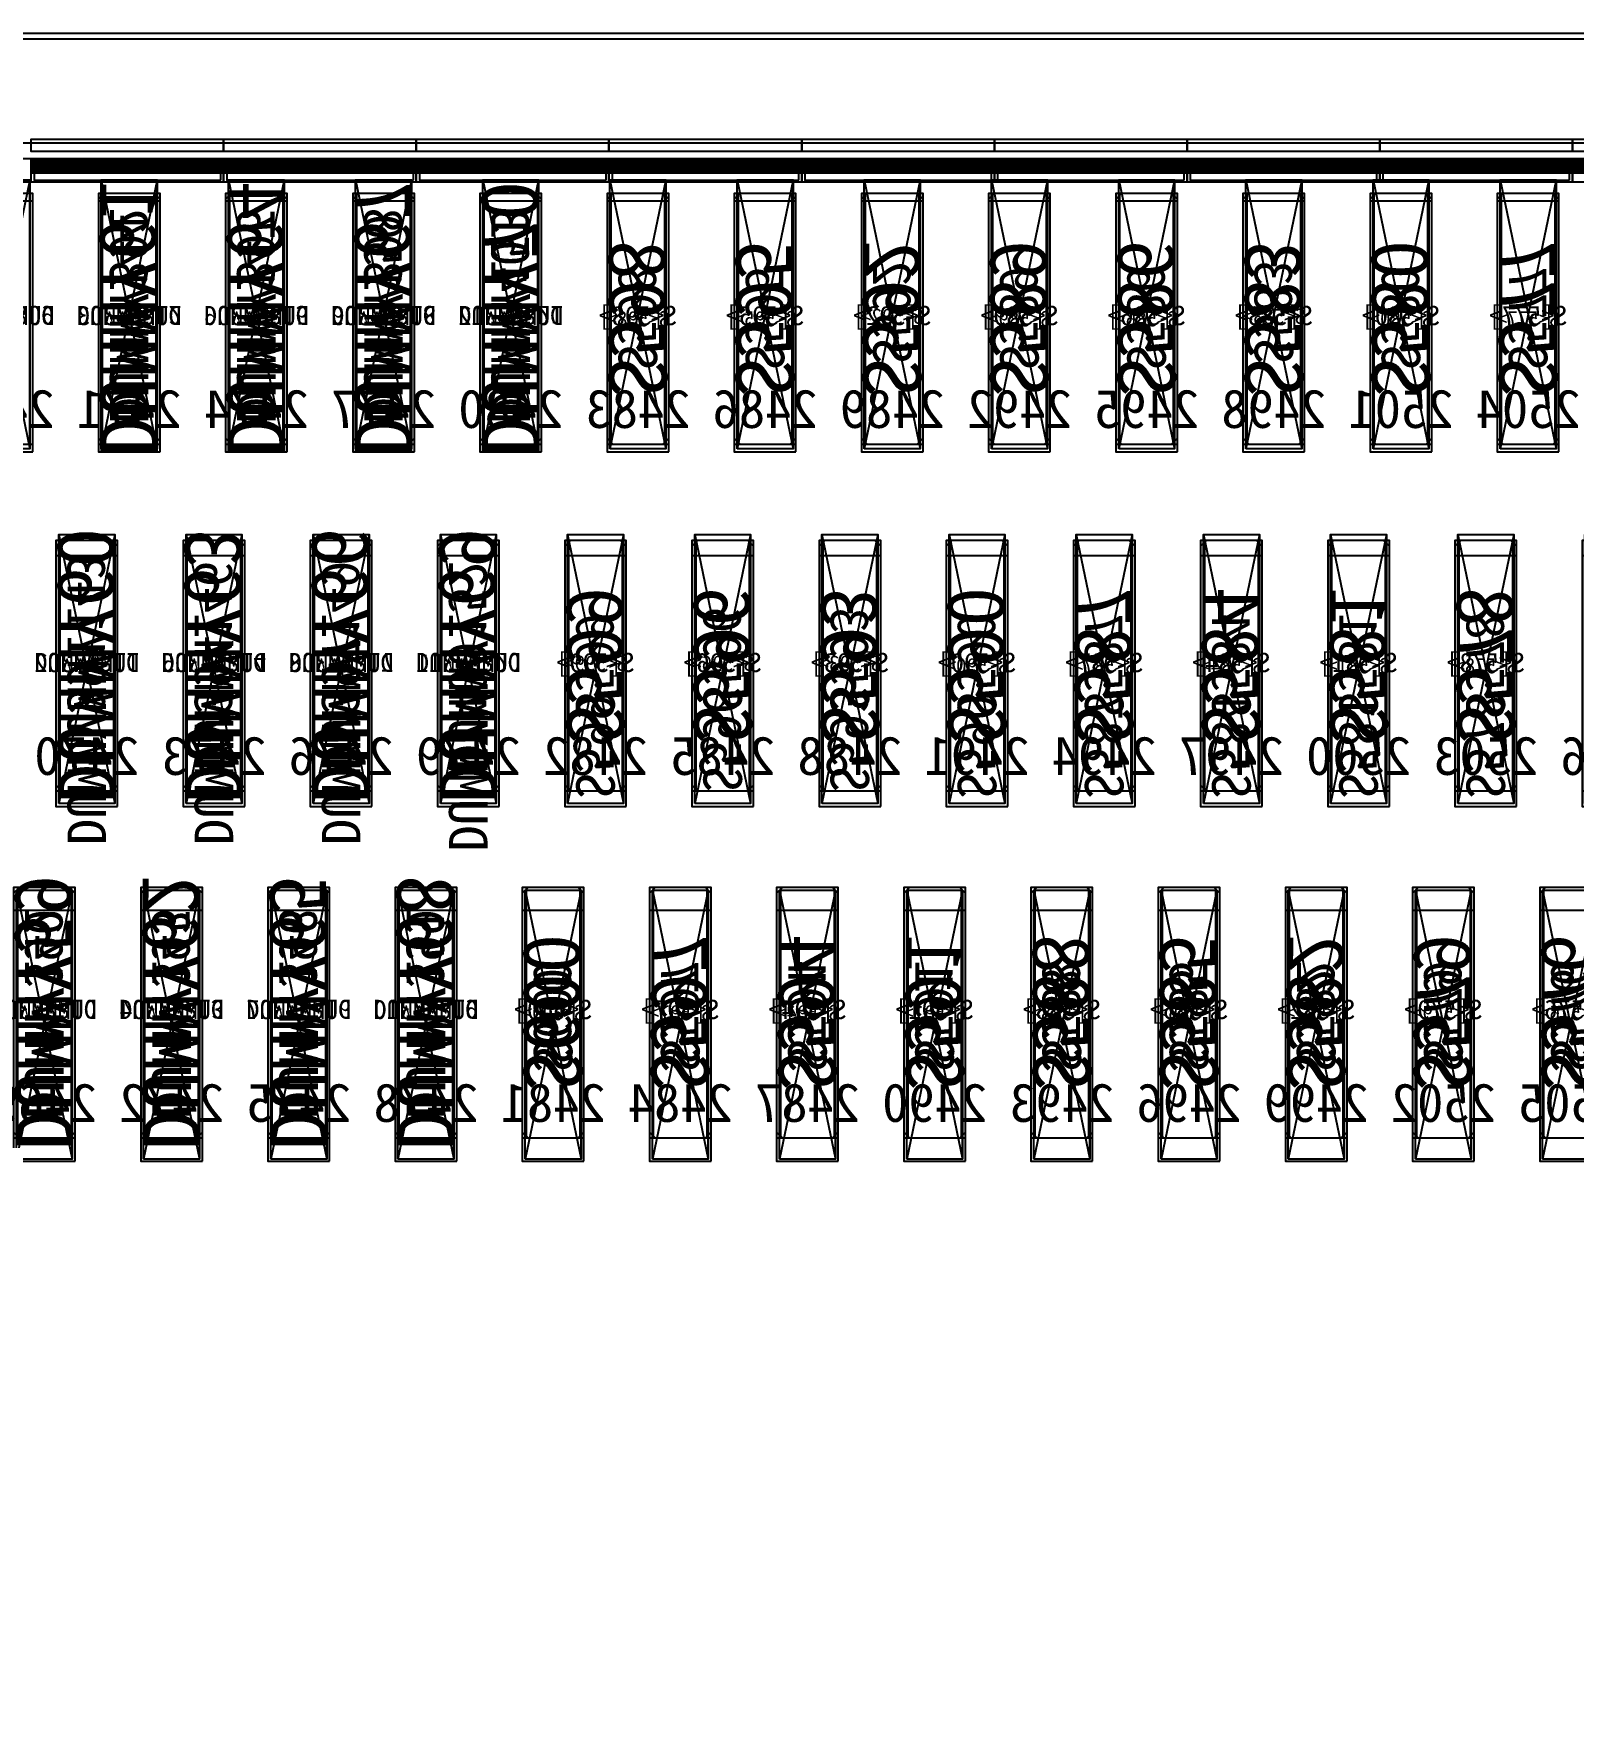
# Model space of a CAD drawing. Header units: millimetres. Extents: x 427 to 2444, y 137 to 817.
# Drawn here: x 1142.4475 to 1142.8471, y 301.2176 to 301.6514 of the extents above; entities that cross this region are included whole.
import ezdxf
from ezdxf.enums import TextEntityAlignment as Align

# ---------------------------------------------------------------- set-up
doc = ezdxf.new("R2010")
doc.units = ezdxf.units.MM
for name, color, linetype in [('L0', 211, 'Continuous'), ('L102', 91, 'Continuous'), ('L114', 213, 'Continuous'), ('L240', 60, 'Continuous'), ('L241', 200, 'Continuous'), ('L242', 51, 'Continuous'), ('L245', 53, 'Continuous'), ('L246', 93, 'Continuous'), ('L247', 13, 'Continuous'), ('L59', 140, 'Continuous'), ('L63', 4, 'Continuous'), ('L98', 150, 'Continuous')]:
    doc.layers.add(name, color=color, linetype=linetype)
doc.styles.add('txt', font='simhei.ttf')

# ---------------------------------------------------------------- blocks, each defined once
blk = doc.blocks.new('HX8394_F_PAD')
at = {"layer": 'L0'}
blk.add_lwpolyline([(-13.86, -0.4025), (-13.86, 0.4025), (13.86, 0.4025), (13.86, -0.4025), (-13.86, -0.4025)], close=True, dxfattribs=at)
at = {"layer": 'L241'}
blk.add_lwpolyline([(-13.9, -0.435), (-13.9, 0.435), (13.9, 0.435), (13.9, -0.435), (-13.9, -0.435)], close=True, dxfattribs=at)
at = {"layer": 'L242'}
for points in [[(-7.195, 0.3285), (-7.1965, 0.33), (-7.1965, 0.392), (-7.195, 0.3935), (-7.182, 0.3935), (-7.1805, 0.392), (-7.1805, 0.33), (-7.182, 0.3285), (-7.195, 0.3285)], [(-7.162, 0.3285), (-7.1635, 0.33), (-7.1635, 0.392), (-7.162, 0.3935), (-7.149, 0.3935), (-7.1475, 0.392), (-7.1475, 0.33), (-7.149, 0.3285), (-7.162, 0.3285)], [(-7.129, 0.3285), (-7.1305, 0.33), (-7.1305, 0.392), (-7.129, 0.3935), (-7.116, 0.3935), (-7.1145, 0.392), (-7.1145, 0.33), (-7.116, 0.3285), (-7.129, 0.3285)], [(-7.096, 0.3285), (-7.0975, 0.33), (-7.0975, 0.392), (-7.096, 0.3935), (-7.083, 0.3935), (-7.0815, 0.392), (-7.0815, 0.33), (-7.083, 0.3285), (-7.096, 0.3285)], [(-7.063, 0.3285), (-7.0645, 0.33), (-7.0645, 0.392), (-7.063, 0.3935), (-7.05, 0.3935), (-7.0485, 0.392), (-7.0485, 0.33), (-7.05, 0.3285), (-7.063, 0.3285)], [(-7.03, 0.3285), (-7.0315, 0.33), (-7.0315, 0.392), (-7.03, 0.3935), (-7.017, 0.3935), (-7.0155, 0.392), (-7.0155, 0.33), (-7.017, 0.3285), (-7.03, 0.3285)], [(-6.997, 0.3285), (-6.9985, 0.33), (-6.9985, 0.392), (-6.997, 0.3935), (-6.984, 0.3935), (-6.9825, 0.392), (-6.9825, 0.33), (-6.984, 0.3285), (-6.997, 0.3285)], [(-6.964, 0.3285), (-6.9655, 0.33), (-6.9655, 0.392), (-6.964, 0.3935), (-6.951, 0.3935), (-6.9495, 0.392), (-6.9495, 0.33), (-6.951, 0.3285), (-6.964, 0.3285)], [(-6.931, 0.3285), (-6.9325, 0.33), (-6.9325, 0.392), (-6.931, 0.3935), (-6.918, 0.3935), (-6.9165, 0.392), (-6.9165, 0.33), (-6.918, 0.3285), (-6.931, 0.3285)], [(-6.898, 0.3285), (-6.8995, 0.33), (-6.8995, 0.392), (-6.898, 0.3935), (-6.885, 0.3935), (-6.8835, 0.392), (-6.8835, 0.33), (-6.885, 0.3285), (-6.898, 0.3285)], [(-6.865, 0.3285), (-6.8665, 0.33), (-6.8665, 0.392), (-6.865, 0.3935), (-6.852, 0.3935), (-6.8505, 0.392), (-6.8505, 0.33), (-6.852, 0.3285), (-6.865, 0.3285)], [(-6.832, 0.3285), (-6.8335, 0.33), (-6.8335, 0.392), (-6.832, 0.3935), (-6.819, 0.3935), (-6.8175, 0.392), (-6.8175, 0.33), (-6.819, 0.3285), (-6.832, 0.3285)], [(-7.184, 0.2385), (-7.1855, 0.24), (-7.1855, 0.302), (-7.184, 0.3035), (-7.171, 0.3035), (-7.1695, 0.302), (-7.1695, 0.24), (-7.171, 0.2385), (-7.184, 0.2385)], [(-7.151, 0.2385), (-7.1525, 0.24), (-7.1525, 0.302), (-7.151, 0.3035), (-7.138, 0.3035), (-7.1365, 0.302), (-7.1365, 0.24), (-7.138, 0.2385), (-7.151, 0.2385)], [(-7.118, 0.2385), (-7.1195, 0.24), (-7.1195, 0.302), (-7.118, 0.3035), (-7.105, 0.3035), (-7.1035, 0.302), (-7.1035, 0.24), (-7.105, 0.2385), (-7.118, 0.2385)], [(-7.085, 0.2385), (-7.0865, 0.24), (-7.0865, 0.302), (-7.085, 0.3035), (-7.072, 0.3035), (-7.0705, 0.302), (-7.0705, 0.24), (-7.072, 0.2385), (-7.085, 0.2385)], [(-7.052, 0.2385), (-7.0535, 0.24), (-7.0535, 0.302), (-7.052, 0.3035), (-7.039, 0.3035), (-7.0375, 0.302), (-7.0375, 0.24), (-7.039, 0.2385), (-7.052, 0.2385)], [(-7.019, 0.2385), (-7.0205, 0.24), (-7.0205, 0.302), (-7.019, 0.3035), (-7.006, 0.3035), (-7.0045, 0.302), (-7.0045, 0.24), (-7.006, 0.2385), (-7.019, 0.2385)], [(-6.986, 0.2385), (-6.9875, 0.24), (-6.9875, 0.302), (-6.986, 0.3035), (-6.973, 0.3035), (-6.9715, 0.302), (-6.9715, 0.24), (-6.973, 0.2385), (-6.986, 0.2385)], [(-6.953, 0.2385), (-6.9545, 0.24), (-6.9545, 0.302), (-6.953, 0.3035), (-6.94, 0.3035), (-6.9385, 0.302), (-6.9385, 0.24), (-6.94, 0.2385), (-6.953, 0.2385)], [(-6.92, 0.2385), (-6.9215, 0.24), (-6.9215, 0.302), (-6.92, 0.3035), (-6.907, 0.3035), (-6.9055, 0.302), (-6.9055, 0.24), (-6.907, 0.2385), (-6.92, 0.2385)], [(-6.887, 0.2385), (-6.8885, 0.24), (-6.8885, 0.302), (-6.887, 0.3035), (-6.874, 0.3035), (-6.8725, 0.302), (-6.8725, 0.24), (-6.874, 0.2385), (-6.887, 0.2385)], [(-6.854, 0.2385), (-6.8555, 0.24), (-6.8555, 0.302), (-6.854, 0.3035), (-6.841, 0.3035), (-6.8395, 0.302), (-6.8395, 0.24), (-6.841, 0.2385), (-6.854, 0.2385)], [(-6.821, 0.2385), (-6.8225, 0.24), (-6.8225, 0.302), (-6.821, 0.3035), (-6.808, 0.3035), (-6.8065, 0.302), (-6.8065, 0.24), (-6.808, 0.2385), (-6.821, 0.2385)], [(-7.206, 0.1485), (-7.2075, 0.15), (-7.2075, 0.212), (-7.206, 0.2135), (-7.193, 0.2135), (-7.1915, 0.212), (-7.1915, 0.15), (-7.193, 0.1485), (-7.206, 0.1485)], [(-7.173, 0.1485), (-7.1745, 0.15), (-7.1745, 0.212), (-7.173, 0.2135), (-7.16, 0.2135), (-7.1585, 0.212), (-7.1585, 0.15), (-7.16, 0.1485), (-7.173, 0.1485)], [(-7.14, 0.1485), (-7.1415, 0.15), (-7.1415, 0.212), (-7.14, 0.2135), (-7.127, 0.2135), (-7.1255, 0.212), (-7.1255, 0.15), (-7.127, 0.1485), (-7.14, 0.1485)], [(-7.107, 0.1485), (-7.1085, 0.15), (-7.1085, 0.212), (-7.107, 0.2135), (-7.094, 0.2135), (-7.0925, 0.212), (-7.0925, 0.15), (-7.094, 0.1485), (-7.107, 0.1485)], [(-7.074, 0.1485), (-7.0755, 0.15), (-7.0755, 0.212), (-7.074, 0.2135), (-7.061, 0.2135), (-7.0595, 0.212), (-7.0595, 0.15), (-7.061, 0.1485), (-7.074, 0.1485)], [(-7.041, 0.1485), (-7.0425, 0.15), (-7.0425, 0.212), (-7.041, 0.2135), (-7.028, 0.2135), (-7.0265, 0.212), (-7.0265, 0.15), (-7.028, 0.1485), (-7.041, 0.1485)], [(-7.008, 0.1485), (-7.0095, 0.15), (-7.0095, 0.212), (-7.008, 0.2135), (-6.995, 0.2135), (-6.9935, 0.212), (-6.9935, 0.15), (-6.995, 0.1485), (-7.008, 0.1485)], [(-6.975, 0.1485), (-6.9765, 0.15), (-6.9765, 0.212), (-6.975, 0.2135), (-6.962, 0.2135), (-6.9605, 0.212), (-6.9605, 0.15), (-6.962, 0.1485), (-6.975, 0.1485)], [(-6.942, 0.1485), (-6.9435, 0.15), (-6.9435, 0.212), (-6.942, 0.2135), (-6.929, 0.2135), (-6.9275, 0.212), (-6.9275, 0.15), (-6.929, 0.1485), (-6.942, 0.1485)], [(-6.909, 0.1485), (-6.9105, 0.15), (-6.9105, 0.212), (-6.909, 0.2135), (-6.896, 0.2135), (-6.8945, 0.212), (-6.8945, 0.15), (-6.896, 0.1485), (-6.909, 0.1485)], [(-6.876, 0.1485), (-6.8775, 0.15), (-6.8775, 0.212), (-6.876, 0.2135), (-6.863, 0.2135), (-6.8615, 0.212), (-6.8615, 0.15), (-6.863, 0.1485), (-6.876, 0.1485)], [(-6.843, 0.1485), (-6.8445, 0.15), (-6.8445, 0.212), (-6.843, 0.2135), (-6.83, 0.2135), (-6.8285, 0.212), (-6.8285, 0.15), (-6.83, 0.1485), (-6.843, 0.1485)], [(-6.81, 0.1485), (-6.8115, 0.15), (-6.8115, 0.212), (-6.81, 0.2135), (-6.797, 0.2135), (-6.7955, 0.212), (-6.7955, 0.15), (-6.797, 0.1485), (-6.81, 0.1485)]]:
    blk.add_lwpolyline(points, close=True, dxfattribs=at)
at = {"layer": 'L247', "style": 'txt'}
for s, p in [('DUMMY153', (-6.9245, 0.362666)), ('DUMMY150', (-6.8915, 0.361)), ('DUMMY147', (-6.8585, 0.361)), ('DUMMY144', (-6.8255, 0.361)), ('S577', (-7.1885, 0.361)), ('S580', (-7.1555, 0.361)), ('S583', (-7.1225, 0.362666)), ('S586', (-7.0895, 0.361)), ('S589', (-7.0565, 0.361)), ('S592', (-7.0235, 0.362666)), ('S595', (-6.9905, 0.361)), ('S598', (-6.9575, 0.361)), ('DUMMY152', (-6.9135, 0.271)), ('DUMMY149', (-6.8805, 0.271)), ('DUMMY146', (-6.8475, 0.271)), ('DUMMY143', (-6.8145, 0.272666)), ('S578', (-7.1775, 0.271)), ('S581', (-7.1445, 0.271)), ('S584', (-7.1115, 0.271)), ('S587', (-7.0785, 0.271)), ('S590', (-7.0455, 0.271)), ('S593', (-7.0125, 0.272666)), ('S596', (-6.9795, 0.272666)), ('S599', (-6.9465, 0.271)), ('DUMMY151', (-6.9025, 0.181)), ('DUMMY148', (-6.8695, 0.181)), ('DUMMY145', (-6.8365, 0.181)), ('DUMMY142', (-6.8035, 0.181)), ('S576', (-7.1995, 0.181)), ('S579', (-7.1665, 0.181)), ('S582', (-7.1335, 0.181)), ('S585', (-7.1005, 0.181)), ('S588', (-7.0675, 0.181)), ('S591', (-7.0345, 0.181)), ('S594', (-7.0015, 0.181)), ('S597', (-6.9685, 0.181)), ('S600', (-6.9355, 0.181))]:
    blk.add_text(s, height=0.01, rotation=90, dxfattribs=at).set_placement(p, align=Align.MIDDLE_CENTER)
blk = doc.blocks.new('NTBUMP_65X16')
at = {"layer": 'L242'}
blk.add_lwpolyline([(-0.008, -0.0325), (-0.008, 0.0325), (0.008, 0.0325), (0.008, -0.0325), (-0.008, -0.0325)], close=True, dxfattribs=at)
blk = doc.blocks.new('ILI9881C_AA_NTBUMP_PM_875UM')
at = {"layer": 'L241'}
blk.add_lwpolyline([(-13.92, -0.4375), (-13.92, 0.4375), (13.92, 0.4375), (13.92, -0.4375), (-13.92, -0.4375)], close=True, dxfattribs=at)
at = {"rotation": 180}
for p in [(-7.1885, 0.365), (-7.1555, 0.365), (-7.1225, 0.365), (-7.0895, 0.365), (-7.0565, 0.365), (-7.0235, 0.365), (-6.9905, 0.365), (-6.9575, 0.365), (-6.9245, 0.365), (-6.8915, 0.365), (-6.8585, 0.365), (-6.8255, 0.365), (-7.1775, 0.275), (-7.1445, 0.275), (-7.1115, 0.275), (-7.0785, 0.275), (-7.0455, 0.275), (-7.0125, 0.275), (-6.9795, 0.275), (-6.9465, 0.275), (-6.9135, 0.275), (-6.8805, 0.275), (-6.8475, 0.275), (-6.8145, 0.275), (-7.1995, 0.185), (-7.1665, 0.185), (-7.1335, 0.185), (-7.1005, 0.185), (-7.0675, 0.185), (-7.0345, 0.185), (-7.0015, 0.185), (-6.9685, 0.185), (-6.9355, 0.185), (-6.9025, 0.185), (-6.8695, 0.185), (-6.8365, 0.185), (-6.8035, 0.185)]:
    blk.add_blockref('NTBUMP_65X16', p, dxfattribs=at)
at = {"layer": 'L246', "style": 'txt'}
for s, p in [('DUMMY70', (-6.9245, 0.365)), ('DUMMY67', (-6.8915, 0.365)), ('DUMMY64', (-6.8585, 0.365)), ('DUMMY61', (-6.8255, 0.365)), ('S577', (-7.1885, 0.365)), ('S580', (-7.1555, 0.365)), ('S583', (-7.1225, 0.365)), ('S586', (-7.0895, 0.365)), ('S589', (-7.0565, 0.365)), ('S592', (-7.0235, 0.365)), ('S595', (-6.9905, 0.365)), ('S598', (-6.9575, 0.365)), ('DUMMY69', (-6.9135, 0.275)), ('DUMMY66', (-6.8805, 0.275)), ('DUMMY63', (-6.8475, 0.275)), ('DUMMY60', (-6.8145, 0.275)), ('S578', (-7.1775, 0.275)), ('S581', (-7.1445, 0.275)), ('S584', (-7.1115, 0.275)), ('S587', (-7.0785, 0.275)), ('S590', (-7.0455, 0.275)), ('S593', (-7.0125, 0.275)), ('S596', (-6.9795, 0.275)), ('S599', (-6.9465, 0.275)), ('DUMMY68', (-6.9025, 0.185)), ('DUMMY65', (-6.8695, 0.185)), ('DUMMY62', (-6.8365, 0.185)), ('DUMMY59', (-6.8035, 0.185)), ('S576', (-7.1995, 0.185)), ('S579', (-7.1665, 0.185)), ('S582', (-7.1335, 0.185)), ('S585', (-7.1005, 0.185)), ('S588', (-7.0675, 0.185)), ('S591', (-7.0345, 0.185)), ('S594', (-7.0015, 0.185)), ('S597', (-6.9685, 0.185)), ('S600', (-6.9355, 0.185))]:
    blk.add_text(s, height=0.015, rotation=90, dxfattribs=at).set_placement(p, align=Align.MIDDLE_CENTER)
for s, p in [('2504', (-7.1885, 0.341666)), ('2501', (-7.1555, 0.341666)), ('2498', (-7.1225, 0.341666)), ('2495', (-7.0895, 0.341666)), ('2492', (-7.0565, 0.341666)), ('2489', (-7.0235, 0.341666)), ('2486', (-6.9905, 0.341666)), ('2483', (-6.9575, 0.341666)), ('2480', (-6.9245, 0.341666)), ('2477', (-6.8915, 0.341666)), ('2474', (-6.8585, 0.341666)), ('2471', (-6.8255, 0.341666)), ('2468', (-6.7925, 0.341666)), ('2506', (-7.2105, 0.251666)), ('2503', (-7.1775, 0.251666)), ('2500', (-7.1445, 0.251666)), ('2497', (-7.1115, 0.251666)), ('2494', (-7.0785, 0.251666)), ('2491', (-7.0455, 0.251666)), ('2488', (-7.0125, 0.251666)), ('2485', (-6.9795, 0.251666)), ('2482', (-6.9465, 0.251666)), ('2479', (-6.9135, 0.251666)), ('2476', (-6.8805, 0.251666)), ('2473', (-6.8475, 0.251666)), ('2470', (-6.8145, 0.251666)), ('2505', (-7.1995, 0.161666)), ('2502', (-7.1665, 0.161666)), ('2499', (-7.1335, 0.161666)), ('2496', (-7.1005, 0.161666)), ('2493', (-7.0675, 0.161666)), ('2490', (-7.0345, 0.161666)), ('2487', (-7.0015, 0.161666)), ('2484', (-6.9685, 0.161666)), ('2481', (-6.9355, 0.161666)), ('2478', (-6.9025, 0.161666)), ('2475', (-6.8695, 0.161666)), ('2472', (-6.8365, 0.161666)), ('2469', (-6.8035, 0.161666))]:
    blk.add_text(s, height=0.01, dxfattribs=at).set_placement(p, align=Align.MIDDLE_CENTER)
blk = doc.blocks.new('OUT_3BUMP')
at = {"layer": 'L242'}
for points in [[(0, 0.206), (0, 0.271), (0.016, 0.271), (0.016, 0.206), (0, 0.206)], [(0.011, 0.116), (0.011, 0.181), (0.027, 0.181), (0.027, 0.116), (0.011, 0.116)], [(0.022, 0.026), (0.022, 0.091), (0.038, 0.091), (0.038, 0.026), (0.022, 0.026)]]:
    blk.add_lwpolyline(points, close=True, dxfattribs=at)
blk = doc.blocks.new('JD9365Z_PAD_20170829_Y880')
at = {"layer": 'L241'}
blk.add_lwpolyline([(-13.95, -0.41), (-13.95, 0.41), (13.95, 0.41), (13.95, -0.41), (-13.95, -0.41)], close=True, dxfattribs=at)
at = {"row_count": 1, "column_count": 372, "row_spacing": 0.245, "column_spacing": 0.033}
blk.add_blockref('OUT_3BUMP', (-13.6645, 0.13), dxfattribs=at)
at = {"layer": 'L240', "style": 'txt'}
for s, p in [('S[577]', (-7.1885, 0.369333)), ('S[580]', (-7.1555, 0.369333)), ('S[583]', (-7.1225, 0.369333)), ('S[586]', (-7.0895, 0.369333)), ('S[589]', (-7.0565, 0.369333)), ('S[592]', (-7.0235, 0.369333)), ('S[595]', (-6.9905, 0.369333)), ('S[598]', (-6.9575, 0.369333)), ('S[578]', (-7.1775, 0.279333)), ('S[581]', (-7.1445, 0.279333)), ('S[584]', (-7.1115, 0.279333)), ('S[587]', (-7.0785, 0.279333)), ('S[590]', (-7.0455, 0.279333)), ('S[593]', (-7.0125, 0.279333)), ('S[596]', (-6.9795, 0.279333)), ('S[599]', (-6.9465, 0.279333)), ('S[576]', (-7.1995, 0.189333)), ('S[579]', (-7.1665, 0.189333)), ('S[582]', (-7.1335, 0.189333)), ('S[585]', (-7.1005, 0.189333)), ('S[588]', (-7.0675, 0.189333)), ('S[591]', (-7.0345, 0.189333)), ('S[594]', (-7.0015, 0.189333)), ('S[597]', (-6.9685, 0.189333)), ('S[600]', (-6.9355, 0.189333))]:
    blk.add_text(s, height=0.005, dxfattribs=at).set_placement(p, align=Align.MIDDLE_CENTER)
for s, p in [('DUMMY321', (-6.9245, 0.369333)), ('DUMMY318', (-6.8915, 0.369333)), ('DUMMY315', (-6.8585, 0.369333)), ('DUMMY312', (-6.8255, 0.369333)), ('DUMMY309', (-6.7925, 0.369333)), ('DUMMY320', (-6.9135, 0.279333)), ('DUMMY317', (-6.8805, 0.279333)), ('DUMMY314', (-6.8475, 0.279333)), ('DUMMY311', (-6.8145, 0.279333)), ('DUMMY319', (-6.9025, 0.189333)), ('DUMMY316', (-6.8695, 0.189333)), ('DUMMY313', (-6.8365, 0.189333)), ('DUMMY310', (-6.8035, 0.189333))]:
    blk.add_text(s, height=0.005, rotation=180, dxfattribs=at).set_placement(p, align=Align.MIDDLE_CENTER)
blk = doc.blocks.new('NV3052C3P_BUMP_ORI_20190911')
at = {"layer": 'L241'}
blk.add_lwpolyline([(-13.8, -0.398), (-13.8, 0.398), (13.8, 0.398), (13.8, -0.398), (-13.8, -0.398)], close=True, dxfattribs=at)
at = {"layer": 'L242'}
for points in [[(-7.1965, 0.32), (-7.1965, 0.385), (-7.1805, 0.385), (-7.1805, 0.32), (-7.1965, 0.32)], [(-7.1635, 0.32), (-7.1635, 0.385), (-7.1475, 0.385), (-7.1475, 0.32), (-7.1635, 0.32)], [(-7.1305, 0.32), (-7.1305, 0.385), (-7.1145, 0.385), (-7.1145, 0.32), (-7.1305, 0.32)], [(-7.0975, 0.32), (-7.0975, 0.385), (-7.0815, 0.385), (-7.0815, 0.32), (-7.0975, 0.32)], [(-7.0645, 0.32), (-7.0645, 0.385), (-7.0485, 0.385), (-7.0485, 0.32), (-7.0645, 0.32)], [(-7.0315, 0.32), (-7.0315, 0.385), (-7.0155, 0.385), (-7.0155, 0.32), (-7.0315, 0.32)], [(-6.9985, 0.32), (-6.9985, 0.385), (-6.9825, 0.385), (-6.9825, 0.32), (-6.9985, 0.32)], [(-6.9655, 0.32), (-6.9655, 0.385), (-6.9495, 0.385), (-6.9495, 0.32), (-6.9655, 0.32)], [(-6.9325, 0.32), (-6.9325, 0.385), (-6.9165, 0.385), (-6.9165, 0.32), (-6.9325, 0.32)], [(-6.8995, 0.32), (-6.8995, 0.385), (-6.8835, 0.385), (-6.8835, 0.32), (-6.8995, 0.32)], [(-6.8665, 0.32), (-6.8665, 0.385), (-6.8505, 0.385), (-6.8505, 0.32), (-6.8665, 0.32)], [(-6.8335, 0.32), (-6.8335, 0.385), (-6.8175, 0.385), (-6.8175, 0.32), (-6.8335, 0.32)], [(-7.1855, 0.23), (-7.1855, 0.295), (-7.1695, 0.295), (-7.1695, 0.23), (-7.1855, 0.23)], [(-7.1525, 0.23), (-7.1525, 0.295), (-7.1365, 0.295), (-7.1365, 0.23), (-7.1525, 0.23)], [(-7.1195, 0.23), (-7.1195, 0.295), (-7.1035, 0.295), (-7.1035, 0.23), (-7.1195, 0.23)], [(-7.0865, 0.23), (-7.0865, 0.295), (-7.0705, 0.295), (-7.0705, 0.23), (-7.0865, 0.23)], [(-7.0535, 0.23), (-7.0535, 0.295), (-7.0375, 0.295), (-7.0375, 0.23), (-7.0535, 0.23)], [(-7.0205, 0.23), (-7.0205, 0.295), (-7.0045, 0.295), (-7.0045, 0.23), (-7.0205, 0.23)], [(-6.9875, 0.23), (-6.9875, 0.295), (-6.9715, 0.295), (-6.9715, 0.23), (-6.9875, 0.23)], [(-6.9545, 0.23), (-6.9545, 0.295), (-6.9385, 0.295), (-6.9385, 0.23), (-6.9545, 0.23)], [(-6.9215, 0.23), (-6.9215, 0.295), (-6.9055, 0.295), (-6.9055, 0.23), (-6.9215, 0.23)], [(-6.8885, 0.23), (-6.8885, 0.295), (-6.8725, 0.295), (-6.8725, 0.23), (-6.8885, 0.23)], [(-6.8555, 0.23), (-6.8555, 0.295), (-6.8395, 0.295), (-6.8395, 0.23), (-6.8555, 0.23)], [(-6.8225, 0.23), (-6.8225, 0.295), (-6.8065, 0.295), (-6.8065, 0.23), (-6.8225, 0.23)], [(-7.2075, 0.14), (-7.2075, 0.205), (-7.1915, 0.205), (-7.1915, 0.14), (-7.2075, 0.14)], [(-7.1745, 0.14), (-7.1745, 0.205), (-7.1585, 0.205), (-7.1585, 0.14), (-7.1745, 0.14)], [(-7.1415, 0.14), (-7.1415, 0.205), (-7.1255, 0.205), (-7.1255, 0.14), (-7.1415, 0.14)], [(-7.1085, 0.14), (-7.1085, 0.205), (-7.0925, 0.205), (-7.0925, 0.14), (-7.1085, 0.14)], [(-7.0755, 0.14), (-7.0755, 0.205), (-7.0595, 0.205), (-7.0595, 0.14), (-7.0755, 0.14)], [(-7.0425, 0.14), (-7.0425, 0.205), (-7.0265, 0.205), (-7.0265, 0.14), (-7.0425, 0.14)], [(-7.0095, 0.14), (-7.0095, 0.205), (-6.9935, 0.205), (-6.9935, 0.14), (-7.0095, 0.14)], [(-6.9765, 0.14), (-6.9765, 0.205), (-6.9605, 0.205), (-6.9605, 0.14), (-6.9765, 0.14)], [(-6.9435, 0.14), (-6.9435, 0.205), (-6.9275, 0.205), (-6.9275, 0.14), (-6.9435, 0.14)], [(-6.9105, 0.14), (-6.9105, 0.205), (-6.8945, 0.205), (-6.8945, 0.14), (-6.9105, 0.14)], [(-6.8775, 0.14), (-6.8775, 0.205), (-6.8615, 0.205), (-6.8615, 0.14), (-6.8775, 0.14)], [(-6.8445, 0.14), (-6.8445, 0.205), (-6.8285, 0.205), (-6.8285, 0.14), (-6.8445, 0.14)], [(-6.8115, 0.14), (-6.8115, 0.205), (-6.7955, 0.205), (-6.7955, 0.14), (-6.8115, 0.14)]]:
    blk.add_lwpolyline(points, close=True, dxfattribs=at)
at = {"layer": 'L245', "style": 'txt'}
for s, p in [('S<577>', (-7.188527, 0.353333)), ('S<580>', (-7.155527, 0.353333)), ('S<583>', (-7.122527, 0.353333)), ('S<586>', (-7.089527, 0.353333)), ('S<589>', (-7.056527, 0.353333)), ('S<592>', (-7.023527, 0.353333)), ('S<595>', (-6.990527, 0.353333)), ('S<598>', (-6.957527, 0.353333)), ('DUMMY312', (-6.924527, 0.353333)), ('DUMMY309', (-6.891527, 0.353333)), ('DUMMY306', (-6.858527, 0.353333)), ('DUMMY303', (-6.825527, 0.353333)), ('DUMMY300', (-6.792527, 0.353333)), ('S<578>', (-7.177527, 0.263333)), ('S<581>', (-7.144527, 0.263333)), ('S<584>', (-7.111527, 0.263333)), ('S<587>', (-7.078527, 0.263333)), ('S<590>', (-7.045527, 0.263333)), ('S<593>', (-7.012527, 0.263333)), ('S<596>', (-6.979527, 0.263333)), ('S<599>', (-6.946527, 0.263333)), ('DUMMY311', (-6.913527, 0.263333)), ('DUMMY308', (-6.880527, 0.263333)), ('DUMMY305', (-6.847527, 0.263333)), ('DUMMY302', (-6.814527, 0.263333)), ('S<576>', (-7.199527, 0.173333)), ('S<579>', (-7.166527, 0.173333)), ('S<582>', (-7.133527, 0.173333)), ('S<585>', (-7.100527, 0.173333)), ('S<588>', (-7.067527, 0.173333)), ('S<591>', (-7.034527, 0.173333)), ('S<594>', (-7.001527, 0.173333)), ('S<597>', (-6.968527, 0.173333)), ('S<600>', (-6.935527, 0.173333)), ('DUMMY310', (-6.902527, 0.173333)), ('DUMMY307', (-6.869527, 0.173333)), ('DUMMY304', (-6.836527, 0.173333)), ('DUMMY301', (-6.803527, 0.173333))]:
    blk.add_text(s, height=0.005, dxfattribs=at).set_placement(p, align=Align.MIDDLE_CENTER)
blk = doc.blocks.new('BUMP_14_65')
at = {"layer": 'L242'}
blk.add_lwpolyline([(-0.007, -0.022), (-0.007, 0.043), (0.007, 0.043), (0.007, -0.022), (-0.007, -0.022)], close=True, dxfattribs=at)
blk = doc.blocks.new('FL11283_A_OTHER')
at = {"layer": 'L102'}
blk.add_lwpolyline([(-13.86, 0), (-13.86, 0.41), (0, 0.41), (0, 0), (-13.86, 0)], close=True, dxfattribs=at)
at = {"layer": 'L241'}
blk.add_lwpolyline([(-13.86, -0.41), (-13.86, 0.41), (13.86, 0.41), (13.86, 0.404), (-13.854, 0.404), (-13.854, -0.404), (13.854, -0.404), (13.854, 0.404), (13.86, 0.404), (13.86, -0.41), (-13.86, -0.41)], close=True, dxfattribs=at)
at = {"layer": 'L59'}
blk.add_lwpolyline([(-13.86, -0.41), (-13.86, 0.41), (13.86, 0.41), (13.86, -0.41), (-13.86, -0.41)], close=True, dxfattribs=at)
for p in [(-7.1885, 0.358), (-7.1555, 0.358), (-7.1225, 0.358), (-7.0895, 0.358), (-7.0565, 0.358), (-7.0235, 0.358), (-6.9905, 0.358), (-6.9575, 0.358), (-6.9245, 0.358), (-6.8915, 0.358), (-6.8585, 0.358), (-6.8255, 0.358), (-7.1775, 0.268), (-7.1445, 0.268), (-7.1115, 0.268), (-7.0785, 0.268), (-7.0455, 0.268), (-7.0125, 0.268), (-6.9795, 0.268), (-6.9465, 0.268), (-6.9135, 0.268), (-6.8805, 0.268), (-6.8475, 0.268), (-6.8145, 0.268), (-7.1995, 0.178), (-7.1665, 0.178), (-7.1335, 0.178), (-7.1005, 0.178), (-7.0675, 0.178), (-7.0345, 0.178), (-7.0015, 0.178), (-6.9685, 0.178), (-6.9355, 0.178), (-6.9025, 0.178), (-6.8695, 0.178), (-6.8365, 0.178), (-6.8035, 0.178)]:
    blk.add_blockref('BUMP_14_65', p)
at = {"layer": 'L102', "style": 'txt'}
for s, p in [('DUMMY401', (-6.9245, 0.3685)), ('DUMMY398', (-6.8915, 0.370166)), ('DUMMY395', (-6.8585, 0.370166)), ('DUMMY392', (-6.8255, 0.370166)), ('S583', (-7.1225, 0.370166)), ('S592', (-7.0235, 0.370166)), ('S577', (-7.1885, 0.3685)), ('S580', (-7.1555, 0.3685)), ('S586', (-7.0895, 0.3685)), ('S589', (-7.0565, 0.3685)), ('S595', (-6.9905, 0.3685)), ('S598', (-6.9575, 0.3685)), ('DUMMY400', (-6.9135, 0.2575)), ('DUMMY397', (-6.8805, 0.259166)), ('DUMMY394', (-6.8475, 0.259166)), ('DUMMY391', (-6.8145, 0.259166)), ('S578', (-7.1775, 0.2575)), ('S581', (-7.1445, 0.2575)), ('S584', (-7.1115, 0.2575)), ('S587', (-7.0785, 0.2575)), ('S590', (-7.0455, 0.2575)), ('S593', (-7.0125, 0.259166)), ('S596', (-6.9795, 0.259166)), ('S599', (-6.9465, 0.2575)), ('DUMMY399', (-6.9025, 0.188166)), ('DUMMY396', (-6.8695, 0.188166)), ('DUMMY393', (-6.8365, 0.188166)), ('DUMMY390', (-6.8035, 0.188166)), ('S594', (-7.0015, 0.1865)), ('S576', (-7.1995, 0.1865)), ('S579', (-7.1665, 0.1865)), ('S582', (-7.1335, 0.1865)), ('S585', (-7.1005, 0.1865)), ('S588', (-7.0675, 0.1865)), ('S591', (-7.0345, 0.1865)), ('S597', (-6.9685, 0.1865)), ('S600', (-6.9355, 0.1865))]:
    blk.add_text(s, height=0.01, rotation=90, dxfattribs=at).set_placement(p, align=Align.MIDDLE_CENTER)
blk = doc.blocks.new('GC9702_LCDPAD_BUMP')
at = {"layer": 'L242'}
blk.add_lwpolyline([(-0.008, -0.0325), (-0.008, 0.0325), (0.008, 0.0325), (0.008, -0.0325), (-0.008, -0.0325)], close=True, dxfattribs=at)
blk = doc.blocks.new('GC9702_BUMP_NOCOMPENSATION')
at = {"layer": 'L114', "const_width": 0.004}
for points in [[(-7.25, 0.378), (-7.2, 0.378)], [(-7.25, 0.378), (-7.2, 0.378)], [(-7.25, 0.378), (-7.2, 0.378)], [(-7.25, 0.378), (-7.2, 0.378)], [(-7.2, 0.378), (-7.15, 0.378)], [(-7.2, 0.378), (-7.15, 0.378)], [(-7.2, 0.378), (-7.15, 0.378)], [(-7.2, 0.378), (-7.15, 0.378)], [(-7.15, 0.378), (-7.1, 0.378)], [(-7.15, 0.378), (-7.1, 0.378)], [(-7.15, 0.378), (-7.1, 0.378)], [(-7.15, 0.378), (-7.1, 0.378)], [(-7.1, 0.378), (-7.05, 0.378)], [(-7.1, 0.378), (-7.05, 0.378)], [(-7.1, 0.378), (-7.05, 0.378)], [(-7.1, 0.378), (-7.05, 0.378)], [(-7.05, 0.378), (-7, 0.378)], [(-7.05, 0.378), (-7, 0.378)], [(-7.05, 0.378), (-7, 0.378)], [(-7.05, 0.378), (-7, 0.378)], [(-7, 0.378), (-6.95, 0.378)], [(-7, 0.378), (-6.95, 0.378)], [(-7, 0.378), (-6.95, 0.378)], [(-7, 0.378), (-6.95, 0.378)], [(-6.95, 0.378), (-6.9, 0.378)], [(-6.95, 0.378), (-6.9, 0.378)], [(-6.95, 0.378), (-6.9, 0.378)], [(-6.95, 0.378), (-6.9, 0.378)], [(-6.9, 0.378), (-6.85, 0.378)], [(-6.9, 0.378), (-6.85, 0.378)], [(-6.9, 0.378), (-6.85, 0.378)], [(-6.9, 0.378), (-6.85, 0.378)], [(-6.85, 0.378), (-6.8, 0.378)], [(-6.85, 0.378), (-6.8, 0.378)], [(-6.85, 0.378), (-6.8, 0.378)], [(-6.85, 0.378), (-6.8, 0.378)]]:
    blk.add_lwpolyline(points, dxfattribs=at)
at = {"layer": 'L114'}
for points in [[(-7.25, 0.374), (-7.25, 0.38), (-7.2, 0.38), (-7.2, 0.374), (-7.25, 0.374)], [(-7.25, 0.374), (-7.25, 0.38), (-7.2, 0.38), (-7.2, 0.374), (-7.25, 0.374)], [(-7.2, 0.374), (-7.2, 0.38), (-7.15, 0.38), (-7.15, 0.374), (-7.2, 0.374)], [(-7.2, 0.374), (-7.2, 0.38), (-7.15, 0.38), (-7.15, 0.374), (-7.2, 0.374)], [(-7.19926, 0.37443), (-7.19926, 0.379), (-7.15082, 0.379), (-7.15082, 0.37443), (-7.19926, 0.37443)], [(-7.19926, 0.37443), (-7.19926, 0.379), (-7.15082, 0.379), (-7.15082, 0.37443), (-7.19926, 0.37443)], [(-7.15, 0.374), (-7.15, 0.38), (-7.1, 0.38), (-7.1, 0.374), (-7.15, 0.374)], [(-7.15, 0.374), (-7.15, 0.38), (-7.1, 0.38), (-7.1, 0.374), (-7.15, 0.374)], [(-7.14926, 0.37443), (-7.14926, 0.379), (-7.10082, 0.379), (-7.10082, 0.37443), (-7.14926, 0.37443)], [(-7.14926, 0.37443), (-7.14926, 0.379), (-7.10082, 0.379), (-7.10082, 0.37443), (-7.14926, 0.37443)], [(-7.1, 0.374), (-7.1, 0.38), (-7.05, 0.38), (-7.05, 0.374), (-7.1, 0.374)], [(-7.1, 0.374), (-7.1, 0.38), (-7.05, 0.38), (-7.05, 0.374), (-7.1, 0.374)], [(-7.09926, 0.37443), (-7.09926, 0.379), (-7.05082, 0.379), (-7.05082, 0.37443), (-7.09926, 0.37443)], [(-7.09926, 0.37443), (-7.09926, 0.379), (-7.05082, 0.379), (-7.05082, 0.37443), (-7.09926, 0.37443)], [(-7.05, 0.374), (-7.05, 0.38), (-7, 0.38), (-7, 0.374), (-7.05, 0.374)], [(-7.05, 0.374), (-7.05, 0.38), (-7, 0.38), (-7, 0.374), (-7.05, 0.374)], [(-7.04926, 0.37443), (-7.04926, 0.379), (-7.00082, 0.379), (-7.00082, 0.37443), (-7.04926, 0.37443)], [(-7.04926, 0.37443), (-7.04926, 0.379), (-7.00082, 0.379), (-7.00082, 0.37443), (-7.04926, 0.37443)], [(-7, 0.374), (-7, 0.38), (-6.95, 0.38), (-6.95, 0.374), (-7, 0.374)], [(-7, 0.374), (-7, 0.38), (-6.95, 0.38), (-6.95, 0.374), (-7, 0.374)], [(-6.99926, 0.37443), (-6.99926, 0.379), (-6.95082, 0.379), (-6.95082, 0.37443), (-6.99926, 0.37443)], [(-6.99926, 0.37443), (-6.99926, 0.379), (-6.95082, 0.379), (-6.95082, 0.37443), (-6.99926, 0.37443)], [(-6.95, 0.374), (-6.95, 0.38), (-6.9, 0.38), (-6.9, 0.374), (-6.95, 0.374)], [(-6.95, 0.374), (-6.95, 0.38), (-6.9, 0.38), (-6.9, 0.374), (-6.95, 0.374)], [(-6.94926, 0.37443), (-6.94926, 0.379), (-6.90082, 0.379), (-6.90082, 0.37443), (-6.94926, 0.37443)], [(-6.94926, 0.37443), (-6.94926, 0.379), (-6.90082, 0.379), (-6.90082, 0.37443), (-6.94926, 0.37443)], [(-6.9, 0.374), (-6.9, 0.38), (-6.85, 0.38), (-6.85, 0.374), (-6.9, 0.374)], [(-6.9, 0.374), (-6.9, 0.38), (-6.85, 0.38), (-6.85, 0.374), (-6.9, 0.374)], [(-6.89926, 0.37443), (-6.89926, 0.379), (-6.85082, 0.379), (-6.85082, 0.37443), (-6.89926, 0.37443)], [(-6.89926, 0.37443), (-6.89926, 0.379), (-6.85082, 0.379), (-6.85082, 0.37443), (-6.89926, 0.37443)], [(-6.85, 0.374), (-6.85, 0.38), (-6.8, 0.38), (-6.8, 0.374), (-6.85, 0.374)], [(-6.85, 0.374), (-6.85, 0.38), (-6.8, 0.38), (-6.8, 0.374), (-6.85, 0.374)], [(-6.84926, 0.37443), (-6.84926, 0.379), (-6.80082, 0.379), (-6.80082, 0.37443), (-6.84926, 0.37443)], [(-6.84926, 0.37443), (-6.84926, 0.379), (-6.80082, 0.379), (-6.80082, 0.37443), (-6.84926, 0.37443)]]:
    blk.add_lwpolyline(points, close=True, dxfattribs=at)
at = {"layer": 'L241'}
for points in [[(-7.25, 0.382), (-7.25, 0.385), (-7.2, 0.385), (-7.2, 0.382), (-7.25, 0.382)], [(-7.25, 0.382), (-7.25, 0.385), (-7.2, 0.385), (-7.2, 0.382), (-7.25, 0.382)], [(-7.2, 0.382), (-7.2, 0.385), (-7.15, 0.385), (-7.15, 0.382), (-7.2, 0.382)], [(-7.2, 0.382), (-7.2, 0.385), (-7.15, 0.385), (-7.15, 0.382), (-7.2, 0.382)], [(-7.15, 0.382), (-7.15, 0.385), (-7.1, 0.385), (-7.1, 0.382), (-7.15, 0.382)], [(-7.15, 0.382), (-7.15, 0.385), (-7.1, 0.385), (-7.1, 0.382), (-7.15, 0.382)], [(-7.1, 0.382), (-7.1, 0.385), (-7.05, 0.385), (-7.05, 0.382), (-7.1, 0.382)], [(-7.1, 0.382), (-7.1, 0.385), (-7.05, 0.385), (-7.05, 0.382), (-7.1, 0.382)], [(-7.05, 0.382), (-7.05, 0.385), (-7, 0.385), (-7, 0.382), (-7.05, 0.382)], [(-7.05, 0.382), (-7.05, 0.385), (-7, 0.385), (-7, 0.382), (-7.05, 0.382)], [(-7, 0.382), (-7, 0.385), (-6.95, 0.385), (-6.95, 0.382), (-7, 0.382)], [(-7, 0.382), (-7, 0.385), (-6.95, 0.385), (-6.95, 0.382), (-7, 0.382)], [(-6.95, 0.382), (-6.95, 0.385), (-6.9, 0.385), (-6.9, 0.382), (-6.95, 0.382)], [(-6.95, 0.382), (-6.95, 0.385), (-6.9, 0.385), (-6.9, 0.382), (-6.95, 0.382)], [(-6.9, 0.382), (-6.9, 0.385), (-6.85, 0.385), (-6.85, 0.382), (-6.9, 0.382)], [(-6.9, 0.382), (-6.9, 0.385), (-6.85, 0.385), (-6.85, 0.382), (-6.9, 0.382)], [(-6.85, 0.382), (-6.85, 0.385), (-6.8, 0.385), (-6.8, 0.382), (-6.85, 0.382)], [(-6.85, 0.382), (-6.85, 0.385), (-6.8, 0.385), (-6.8, 0.382), (-6.85, 0.382)]]:
    blk.add_lwpolyline(points, close=True, dxfattribs=at)
at = {"row_count": 1, "column_count": 413, "row_spacing": 0.065, "column_spacing": 0.033}
for p in [(-13.6235, 0.3365), (-13.6125, 0.2445), (-13.6015, 0.1525)]:
    blk.add_blockref('GC9702_LCDPAD_BUMP', p, dxfattribs=at)
at = {"layer": 'L98', "style": 'txt'}
for s, p in [('S<577>', (-7.1885, 0.3385)), ('S<580>', (-7.1555, 0.3385)), ('S<583>', (-7.1225, 0.33917)), ('S<586>', (-7.0895, 0.3385)), ('S<589>', (-7.0565, 0.3385)), ('S<592>', (-7.0235, 0.33917)), ('S<595>', (-6.9905, 0.3385)), ('S<598>', (-6.9575, 0.3385)), ('S<578>', (-7.1775, 0.2485)), ('S<581>', (-7.1445, 0.2485)), ('S<584>', (-7.1115, 0.2485)), ('S<587>', (-7.0785, 0.2485)), ('S<590>', (-7.0455, 0.2485)), ('S<593>', (-7.0125, 0.24917)), ('S<596>', (-6.9795, 0.24917)), ('S<599>', (-6.9465, 0.24917)), ('S<576>', (-7.1995, 0.1585)), ('S<579>', (-7.1665, 0.1585)), ('S<582>', (-7.1335, 0.1585)), ('S<585>', (-7.1005, 0.1585)), ('S<588>', (-7.0675, 0.1585)), ('S<591>', (-7.0345, 0.1585)), ('S<594>', (-7.0015, 0.1585)), ('S<597>', (-6.9685, 0.1585)), ('S<600>', (-6.9355, 0.1585))]:
    blk.add_text(s, height=0.004, dxfattribs=at).set_placement(p, align=Align.MIDDLE_CENTER)
blk = doc.blocks.new('IC_GDS_ALL')
for name, p in [('HX8394_F_PAD', (0, 0.004)), ('ILI9881C_AA_NTBUMP_PM_875UM', (0, 0)), ('GC9702_BUMP_NOCOMPENSATION', (0, 0.0265)), ('NV3052C3P_BUMP_ORI_20190911', (0, 0.0125)), ('JD9365Z_PAD_20170829_Y880', (0, -0.0035)), ('FL11283_A_OTHER', (0, -0.0035))]:
    blk.add_blockref(name, p)
blk = doc.blocks.new('OUTPUT_PAD_SD')
at = {"color": 5, "linetype": 'Continuous'}
blk.add_lwpolyline([(0.00225, 0.078), (0.01675, 0.00825), (0.01675, 0.078), (0.00225, 0.00825)], dxfattribs=at)
at = {"layer": 'L63', "color": 5}
blk.add_lwpolyline([(0.00225, 0.00825), (0.00225, 0.078), (0.01675, 0.078), (0.01675, 0.00825), (0.00225, 0.00825)], close=True, dxfattribs=at)
blk = doc.blocks.new('OUTPUT_PAD_GATE')
at = {"color": 5, "linetype": 'Continuous'}
blk.add_lwpolyline([(0.00175, 0.07125), (0.01625, 0.0015), (0.01625, 0.07125), (0.00175, 0.0015)], dxfattribs=at)
at = {"layer": 'L63', "color": 5}
blk.add_lwpolyline([(0.00175, 0.0015), (0.00175, 0.07125), (0.01625, 0.07125), (0.01625, 0.0015), (0.00175, 0.0015)], close=True, dxfattribs=at)
blk = doc.blocks.new('IC_PAD_ALL')
at = {"row_count": 1, "row_spacing": 0.0685, "column_spacing": 0.066}
for name, p, column_count in [('OUTPUT_PAD_GATE', (0.004, 0.68425), 414), ('OUTPUT_PAD_SD', (0.0365, 0.6775), 414), ('OUTPUT_PAD_GATE', (0.026, 0.59225), 414), ('OUTPUT_PAD_SD', (0.0585, 0.5855), 413), ('OUTPUT_PAD_GATE', (-0.018, 0.5), 414), ('OUTPUT_PAD_SD', (0.0145, 0.49325), 414)]:
    blk.add_blockref(name, p, dxfattribs=dict(at, column_count=column_count))
blk = doc.blocks.new('IC_ALL')
at = {"yscale": -1, "rotation": 180}
blk.add_blockref('IC_GDS_ALL', (14, 0.4375), dxfattribs=at)
blk.add_blockref('IC_PAD_ALL', (0.3525, 0.083))
blk = doc.blocks.new('IC_FPC_OLB_ALL')
blk.add_blockref('IC_ALL', (1.188, 1.0245))

msp = doc.modelspace()

# ---------------------------------------------------------------- block references
msp.add_blockref('IC_FPC_OLB_ALL', (1120.45883, 299.75037))

doc.saveas('drawing.dxf')
